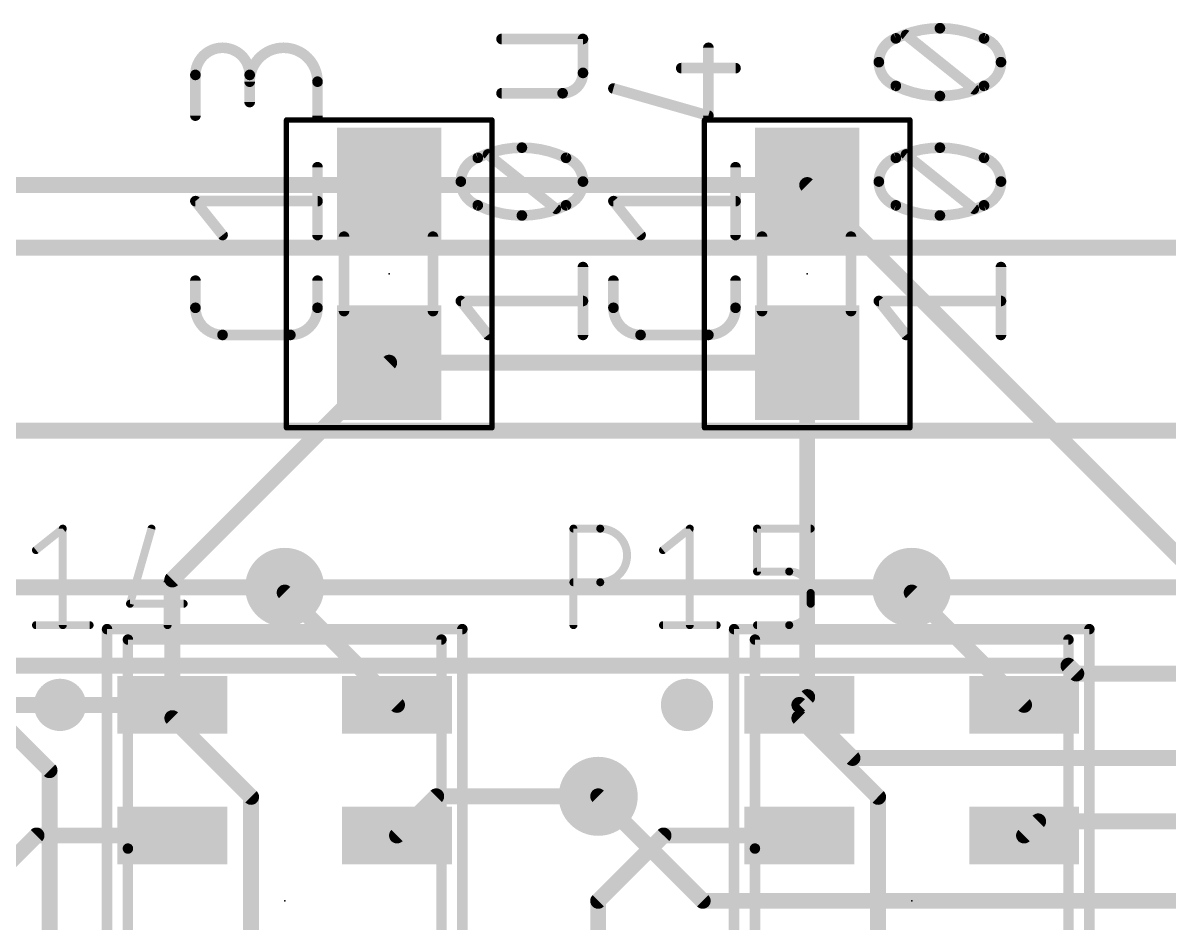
# Model space of a CAD drawing. Extents: x -6 to 135, y -6 to 36.
# Drawn here: x 106.5 to 117.46, y 15.79 to 24.4 of the extents above; entities that cross this region are included whole.
import ezdxf

# ---------------------------------------------------------------- set-up
doc = ezdxf.new("R2010")
doc.units = 0
for name, color, linetype in [('1', 12, 'CONTINUOUS'), ('16', 132, 'CONTINUOUS'), ('18', 110, 'CONTINUOUS'), ('21', 253, 'CONTINUOUS'), ('23', 53, 'CONTINUOUS'), ('25', 253, 'CONTINUOUS'), ('27', 253, 'CONTINUOUS'), ('39', 12, 'CONTINUOUS'), ('51', 253, 'CONTINUOUS')]:
    doc.layers.add(name, color=color, linetype=linetype)

# ---------------------------------------------------------------- blocks, each defined once
blk = doc.blocks.new('RECT')
blk.add_solid([(-0.5, -0.5), (0.5, -0.5), (-0.5, 0.5), (0.5, 0.5)])
blk = doc.blocks.new('ROUNDV')
at = {"const_width": 0.5}
blk.add_lwpolyline([(0, -0.25, 1), (0, 0.25, 1), (0, -0.25)], format="xyb", dxfattribs=at)

msp = doc.modelspace()

# ---------------------------------------------------------------- linework, layer by layer
at = {"layer": '1', "const_width": 0.1524}
for points in [[(110, 22.85), (90, 22.85)], [(110, 22.85), (114, 22.85)], [(118.4714, 18.3786), (114, 22.85)], [(110, 21.15), (107.925, 19.075)], [(110, 21.15), (114, 21.15)], [(114, 21.15), (114, 17.95)], [(107.925, 19.075), (107.925, 17.875)], [(109, 18.95), (109, 19)], [(110.075, 17.875), (109, 18.95)], [(115, 18.95), (115, 19)], [(116.075, 17.875), (115, 18.95)], [(114, 17.95), (113.925, 17.875)], [(107.925, 17.875), (105.1983, 17.875)], [(107.925, 17.875), (107.925, 17.7483)], [(113.925, 17.875), (113.925, 17.7483)], [(113.925, 17.875), (114.433, 17.367)], [(107.925, 17.7483), (108.6786, 16.9947)], [(113.925, 17.7483), (114.6786, 16.9947)], [(119.417, 17.367), (114.433, 17.367)], [(108.6786, 16.9947), (108.6786, 15.0053)], [(110.075, 16.625), (110.45, 17)], [(110.45, 17), (112, 17)], [(114.6786, 16.9947), (114.6786, 15.0053)], [(116.075, 16.625), (116.2102, 16.7602)], [(116.2102, 16.7602), (117.9021, 16.7602)], [(106, 16), (106.625, 16.625)], [(106.625, 16.625), (107.925, 16.625)], [(112, 16), (112.625, 16.625)], [(112.625, 16.625), (113.925, 16.625)], [(112, 13.15), (112, 16)]]:
    msp.add_lwpolyline(points, dxfattribs=at)
at = {"layer": '1', "const_width": 0.0762}
for points in [[(110, 22.8881, 1), (110, 22.8119)], [(110, 22.8119, 1), (110, 22.8881)], [(114.0269, 22.8769, 1), (113.9731, 22.8231)], [(114, 22.8119, 1), (114, 22.8881)], [(110, 21.1881, 1), (110, 21.1119)], [(110.0269, 21.1231, 1), (109.9731, 21.1769)], [(114.0381, 21.15, 1), (113.9619, 21.15)], [(114, 21.1119, 1), (114, 21.1881)], [(107.9631, 19.075, 1), (107.8869, 19.075)], [(107.8981, 19.1019, 1), (107.9519, 19.0481)], [(109.0381, 19, 1), (108.9619, 19)], [(108.9619, 18.95, 1), (109.0381, 18.95)], [(109.0269, 18.9769, 1), (108.9731, 18.9231)], [(115.0381, 19, 1), (114.9619, 19)], [(114.9619, 18.95, 1), (115.0381, 18.95)], [(115.0269, 18.9769, 1), (114.9731, 18.9231)], [(113.9619, 17.95, 1), (114.0381, 17.95)], [(114.0269, 17.9231, 1), (113.9731, 17.9769)], [(107.9631, 17.875, 1), (107.8869, 17.875)], [(107.8869, 17.875, 1), (107.9631, 17.875)], [(107.925, 17.8369, 1), (107.925, 17.9131)], [(110.0481, 17.8481, 1), (110.1019, 17.9019)], [(113.9631, 17.875, 1), (113.8869, 17.875)], [(113.9519, 17.9019, 1), (113.8981, 17.8481)], [(113.8981, 17.9019, 1), (113.9519, 17.8481)], [(116.0481, 17.8481, 1), (116.1019, 17.9019)], [(107.9519, 17.7752, 1), (107.8981, 17.7213)], [(107.8869, 17.7483, 1), (107.9631, 17.7483)], [(113.9519, 17.7752, 1), (113.8981, 17.7213)], [(113.8869, 17.7483, 1), (113.9631, 17.7483)], [(114.433, 17.4051, 1), (114.433, 17.3289)], [(114.4061, 17.3401, 1), (114.4599, 17.3939)], [(108.7167, 16.9947, 1), (108.6405, 16.9947)], [(108.6517, 16.9677, 1), (108.7055, 17.0216)], [(110.45, 17.0381, 1), (110.45, 16.9619)], [(110.4769, 16.9731, 1), (110.4231, 17.0269)], [(112, 16.9619, 1), (112, 17.0381)], [(114.7167, 16.9947, 1), (114.6405, 16.9947)], [(114.6517, 16.9677, 1), (114.7055, 17.0216)], [(116.2102, 16.7983, 1), (116.2102, 16.7221)], [(116.2371, 16.7333, 1), (116.1833, 16.7871)], [(106.625, 16.6631, 1), (106.625, 16.5869)], [(106.6519, 16.5981, 1), (106.5981, 16.6519)], [(107.925, 16.5869, 1), (107.925, 16.6631)], [(110.0481, 16.6519, 1), (110.1019, 16.5981)], [(112.625, 16.6631, 1), (112.625, 16.5869)], [(112.6519, 16.5981, 1), (112.5981, 16.6519)], [(113.925, 16.5869, 1), (113.925, 16.6631)], [(116.0481, 16.6519, 1), (116.1019, 16.5981)], [(112.0381, 16, 1), (111.9619, 16)], [(111.9731, 16.0269, 1), (112.0269, 15.9731)]]:
    msp.add_lwpolyline(points, format="xyb", dxfattribs=at)
at = {"layer": '16', "const_width": 0.1524}
for points in [[(121, 22.25), (15.5, 22.25)], [(121.6702, 20.5), (18.9746, 20.5)], [(103, 19), (109, 19)], [(109, 19), (115, 19)], [(115, 19), (121, 19)], [(27.702, 18.25), (116.5, 18.25)], [(116.5, 18.25), (116.575, 18.175)], [(116.575, 18.175), (118.225, 18.175)], [(106.75, 17.25), (106.25, 17.75)], [(106.75, 8.25), (106.75, 17.25)], [(113, 16), (112, 17)], [(119.9452, 16), (113, 16)]]:
    msp.add_lwpolyline(points, dxfattribs=at)
at = {"layer": '16', "const_width": 0.0762}
for points in [[(109, 19.0381, 1), (109, 18.9619)], [(109, 18.9619, 1), (109, 19.0381)], [(115, 19.0381, 1), (115, 18.9619)], [(115, 18.9619, 1), (115, 19.0381)], [(116.5269, 18.2769, 1), (116.4731, 18.2231)], [(116.5, 18.2119, 1), (116.5, 18.2881)], [(116.575, 18.2131, 1), (116.575, 18.1369)], [(116.5481, 18.1481, 1), (116.6019, 18.2019)], [(106.7881, 17.25, 1), (106.7119, 17.25)], [(106.7231, 17.2231, 1), (106.7769, 17.2769)], [(112.0269, 17.0269, 1), (111.9731, 16.9731)], [(113, 16.0381, 1), (113, 15.9619)], [(112.9731, 15.9731, 1), (113.0269, 16.0269)]]:
    msp.add_lwpolyline(points, format="xyb", dxfattribs=at)
at = {"layer": '21', "const_width": 0.25}
for points in [[(106.85, 17.75, 1), (106.85, 18, 1), (106.85, 17.75)], [(112.85, 17.75, 1), (112.85, 18, 1), (112.85, 17.75)]]:
    msp.add_lwpolyline(points, format="xyb", dxfattribs=at)
at = {"layer": '23'}
for p in [(110, 22), (114, 22), (109, 16), (115, 16)]:
    msp.add_point(p, dxfattribs=at)
at = {"layer": '25'}
for points, const_width in [([(108.6651, 23.9041, 1), (108.1458, 23.9041)], 0.1016), ([(109.3142, 23.8392, 1), (108.6651, 23.8392)], 0.1016), ([(113.08, 24.1637, 1), (113.0292, 24.1637)], 0.0508), ([(112.7949, 23.9944, 1), (112.7949, 23.9436)], 0.0508), ([(113.3142, 23.9436, 1), (113.3142, 23.9944)], 0.0508), ([(108.1712, 23.9041, 1), (108.1204, 23.9041)], 0.0508), ([(108.1204, 23.9041, 1), (108.1712, 23.9041)], 0.0508), ([(108.6905, 23.9041, 1), (108.6397, 23.9041)], 0.0508), ([(108.6397, 23.9041, 1), (108.6905, 23.9041)], 0.0508), ([(108.6397, 23.8392, 1), (108.6905, 23.8392)], 0.0508), ([(109.3396, 23.8392, 1), (109.2888, 23.8392)], 0.0508), ([(109.2888, 23.8392, 1), (109.3396, 23.8392)], 0.0508), ([(112.1528, 23.7987, 1), (112.1388, 23.7498)], 0.0508), ([(108.6397, 23.6444, 1), (108.6905, 23.6444)], 0.0508), ([(108.1204, 23.5146, 1), (108.1712, 23.5146)], 0.0508), ([(109.2888, 23.5146, 1), (109.3396, 23.5146)], 0.0508), ([(113.0292, 23.5146, 1), (113.08, 23.5146)], 0.0508), ([(113.0476, 23.4902, 1), (113.0615, 23.539)], 0.0508), ([(109.3396, 23.0207, 1), (109.2888, 23.0207)], 0.0508), ([(113.3396, 23.0207, 1), (113.2888, 23.0207)], 0.0508), ([(108.1458, 22.7216, 1), (108.1458, 22.6708)], 0.0508), ([(108.1656, 22.712, 1), (108.126, 22.6803)], 0.0508), ([(109.3142, 22.6708, 1), (109.3142, 22.7216)], 0.0508), ([(112.1458, 22.7216, 1), (112.1458, 22.6708)], 0.0508), ([(112.1656, 22.712, 1), (112.126, 22.6803)], 0.0508), ([(113.3142, 22.6708, 1), (113.3142, 22.7216)], 0.0508), ([(108.3856, 22.3558, 1), (108.4253, 22.3875)], 0.0508), ([(109.2888, 22.3716, 1), (109.3396, 22.3716)], 0.0508), ([(112.3856, 22.3558, 1), (112.4253, 22.3875)], 0.0508), ([(113.2888, 22.3716, 1), (113.3396, 22.3716)], 0.0508), ([(108.1712, 21.9351, 1), (108.1204, 21.9351)], 0.0508), ([(109.3396, 21.9351, 1), (109.2888, 21.9351)], 0.0508), ([(112.1712, 21.9351, 1), (112.1204, 21.9351)], 0.0508), ([(113.3396, 21.9351, 1), (113.2888, 21.9351)], 0.0508), ([(108.1458, 21.6754, 0.4142), (108.4054, 21.4158)], 0.1016), ([(108.1712, 21.6754, 1), (108.1204, 21.6754)], 0.0508), ([(109.0546, 21.4158, 0.4142), (109.3142, 21.6754)], 0.1016), ([(109.3396, 21.6754, 1), (109.2888, 21.6754)], 0.0508), ([(112.1458, 21.6754, 0.4142), (112.4054, 21.4158)], 0.1016), ([(112.1712, 21.6754, 1), (112.1204, 21.6754)], 0.0508), ([(113.0546, 21.4158, 0.4142), (113.3142, 21.6754)], 0.1016), ([(113.3396, 21.6754, 1), (113.2888, 21.6754)], 0.0508), ([(108.1204, 21.6754, 1), (108.1712, 21.6754)], 0.0508), ([(109.2888, 21.6754, 1), (109.3396, 21.6754)], 0.0508), ([(112.1204, 21.6754, 1), (112.1712, 21.6754)], 0.0508), ([(113.2888, 21.6754, 1), (113.3396, 21.6754)], 0.0508), ([(108.4054, 21.4412, 1), (108.4054, 21.3904)], 0.0508), ([(108.4054, 21.3904, 1), (108.4054, 21.4412)], 0.0508), ([(109.0546, 21.4412, 1), (109.0546, 21.3904)], 0.0508), ([(109.0546, 21.3904, 1), (109.0546, 21.4412)], 0.0508), ([(112.4054, 21.4412, 1), (112.4054, 21.3904)], 0.0508), ([(112.4054, 21.3904, 1), (112.4054, 21.4412)], 0.0508), ([(113.0546, 21.4412, 1), (113.0546, 21.3904)], 0.0508), ([(113.0546, 21.3904, 1), (113.0546, 21.4412)], 0.0508), ([(106.8957, 19.5619, 1), (106.8576, 19.5619)], 0.0381), ([(106.8886, 19.547, 1), (106.8648, 19.5768)], 0.0381), ([(107.7437, 19.5567, 1), (107.707, 19.5671)], 0.0381), ([(111.7631, 19.581, 1), (111.7631, 19.5429)], 0.0381), ([(111.7822, 19.5619, 1), (111.7441, 19.5619)], 0.0381), ([(112.0197, 19.0487, 1), (112.0197, 19.5619)], 0.0762), ([(112.0197, 19.581, 1), (112.0197, 19.5429)], 0.0381), ([(112.0197, 19.5429, 1), (112.0197, 19.581)], 0.0381), ([(112.8957, 19.5619, 1), (112.8576, 19.5619)], 0.0381), ([(112.8886, 19.547, 1), (112.8648, 19.5768)], 0.0381), ([(113.5391, 19.5619, 1), (113.501, 19.5619)], 0.0381), ([(113.5201, 19.581, 1), (113.5201, 19.5429)], 0.0381), ([(114.0333, 19.5429, 1), (114.0333, 19.581)], 0.0381), ([(106.6082, 19.3715, 1), (106.632, 19.3417)], 0.0381), ([(112.6082, 19.3715, 1), (112.632, 19.3417)], 0.0381), ([(107.8984, 19.0487, 1), (107.8603, 19.0487)], 0.0381), ([(111.7631, 19.0677, 1), (111.7631, 19.0296)], 0.0381), ([(112.0197, 19.0677, 1), (112.0197, 19.0296)], 0.0381), ([(112.0197, 19.0296, 1), (112.0197, 19.0677)], 0.0381), ([(113.5201, 19.1704, 1), (113.5201, 19.1323)], 0.0381), ([(113.501, 19.1513, 1), (113.5391, 19.1513)], 0.0381), ([(113.828, 19.1704, 1), (113.828, 19.1323)], 0.0381), ([(114.0333, 18.946, 0.4142), (113.828, 19.1513)], 0.0762), ([(113.828, 19.1323, 1), (113.828, 19.1704)], 0.0381), ([(114.0524, 18.946, 1), (114.0143, 18.946)], 0.0381), ([(107.5201, 18.8624, 1), (107.5201, 18.8243)], 0.0381), ([(107.5018, 18.8486, 1), (107.5384, 18.8382)], 0.0381), ([(108.0333, 18.8243, 1), (108.0333, 18.8624)], 0.0381), ([(113.828, 18.6381, 0.4142), (114.0333, 18.8434)], 0.0762), ([(114.0523, 18.8434, 1), (114.0143, 18.8434)], 0.0381), ([(114.0143, 18.946, 1), (114.0524, 18.946)], 0.0381), ([(114.0143, 18.8434, 1), (114.0524, 18.8434)], 0.0381), ([(106.6201, 18.6572, 1), (106.6201, 18.6191)], 0.0381), ([(106.8576, 18.6381, 1), (106.8957, 18.6381)], 0.0381), ([(107.1333, 18.6191, 1), (107.1333, 18.6572)], 0.0381), ([(107.8603, 18.6381, 1), (107.8984, 18.6381)], 0.0381), ([(111.7441, 18.6381, 1), (111.7822, 18.6381)], 0.0381), ([(112.6201, 18.6572, 1), (112.6201, 18.6191)], 0.0381), ([(112.8576, 18.6381, 1), (112.8957, 18.6381)], 0.0381), ([(113.1333, 18.6191, 1), (113.1333, 18.6572)], 0.0381), ([(113.5201, 18.6572, 1), (113.5201, 18.6191)], 0.0381), ([(113.828, 18.6572, 1), (113.828, 18.6191)], 0.0381), ([(113.828, 18.6191, 1), (113.828, 18.6572)], 0.0381)]:
    msp.add_lwpolyline(points, format="xyb", dxfattribs=dict(at, const_width=const_width))
for points, const_width in [([(113.0546, 23.5146), (113.0546, 24.1637)], 0.1016), ([(112.7949, 23.969), (113.3142, 23.969)], 0.1016), ([(108.1458, 23.5146), (108.1458, 23.9041)], 0.1016), ([(108.6651, 23.9041), (108.6651, 23.6444)], 0.1016), ([(109.3142, 23.5146), (109.3142, 23.8392)], 0.1016), ([(112.1458, 23.7743), (113.0546, 23.5146)], 0.1016), ([(109.3142, 22.3716), (109.3142, 23.0207)], 0.1016), ([(113.3142, 22.3716), (113.3142, 23.0207)], 0.1016), ([(108.4054, 22.3716), (108.1458, 22.6962)], 0.1016), ([(108.1458, 22.6962), (109.3142, 22.6962)], 0.1016), ([(112.4054, 22.3716), (112.1458, 22.6962)], 0.1016), ([(112.1458, 22.6962), (113.3142, 22.6962)], 0.1016), ([(108.1458, 21.6754), (108.1458, 21.9351)], 0.1016), ([(109.3142, 21.9351), (109.3142, 21.6754)], 0.1016), ([(112.1458, 21.6754), (112.1458, 21.9351)], 0.1016), ([(113.3142, 21.9351), (113.3142, 21.6754)], 0.1016), ([(109.0546, 21.4158), (108.4054, 21.4158)], 0.1016), ([(113.0546, 21.4158), (112.4054, 21.4158)], 0.1016), ([(106.6201, 19.3566), (106.8767, 19.5619)], 0.0762), ([(106.8767, 19.5619), (106.8767, 18.6381)], 0.0762), ([(107.7254, 19.5619), (107.5201, 18.8434)], 0.0762), ([(111.7631, 18.6381), (111.7631, 19.5619)], 0.0762), ([(111.7631, 19.5619), (112.0197, 19.5619)], 0.0762), ([(112.6201, 19.3566), (112.8767, 19.5619)], 0.0762), ([(112.8767, 19.5619), (112.8767, 18.6381)], 0.0762), ([(113.5201, 19.1513), (113.5201, 19.5619)], 0.0762), ([(113.5201, 19.5619), (114.0333, 19.5619)], 0.0762), ([(107.8793, 19.0487), (107.8793, 18.6381)], 0.0762), ([(112.0197, 19.0487), (111.7631, 19.0487)], 0.0762), ([(113.828, 19.1513), (113.5201, 19.1513)], 0.0762), ([(114.0333, 18.8434), (114.0333, 18.946)], 0.0762), ([(107.5201, 18.8434), (108.0333, 18.8434)], 0.0762), ([(106.6201, 18.6381), (107.1333, 18.6381)], 0.0762), ([(112.6201, 18.6381), (113.1333, 18.6381)], 0.0762), ([(113.5201, 18.6381), (113.828, 18.6381)], 0.0762)]:
    msp.add_lwpolyline(points, dxfattribs=dict(at, const_width=const_width))
at = {"layer": '27'}
for points, const_width in [([(115.27, 24.3509, 0.1139), (114.8481, 24.2535)], 0.1016), ([(115.6919, 24.2535, 0.1139), (115.27, 24.3509)], 0.1016), ([(115.27, 24.3763, 1), (115.27, 24.3255)], 0.0508), ([(115.27, 24.3255, 1), (115.27, 24.3763)], 0.0508), ([(111.0753, 24.2733, 1), (111.0753, 24.2225)], 0.0508), ([(111.8796, 24.2479, 1), (111.8288, 24.2479)], 0.0508), ([(111.8542, 24.2225, 1), (111.8542, 24.2733)], 0.0508), ([(114.8481, 24.2535, 0.3205), (114.6858, 24.0263)], 0.1016), ([(114.8369, 24.2764, 1), (114.8592, 24.2307)], 0.0508), ([(114.8563, 24.2295, 1), (114.8398, 24.2776)], 0.0508), ([(114.9613, 24.3058, 1), (114.9296, 24.2662)], 0.0508), ([(115.7002, 24.2776, 1), (115.6837, 24.2295)], 0.0508), ([(115.8542, 24.0263, 0.3205), (115.6919, 24.2535)], 0.1016), ([(115.6808, 24.2307, 1), (115.7031, 24.2764)], 0.0508), ([(114.6858, 24.0263, 0.3205), (114.8481, 23.7992)], 0.1016), ([(114.7112, 24.0263, 1), (114.6604, 24.0263)], 0.0508), ([(114.6604, 24.0263, 1), (114.7112, 24.0263)], 0.0508), ([(115.6919, 23.7992, 0.3205), (115.8542, 24.0263)], 0.1016), ([(115.8796, 24.0263, 1), (115.8288, 24.0263)], 0.0508), ([(115.8288, 24.0263, 1), (115.8796, 24.0263)], 0.0508), ([(111.6595, 23.7286, 0.4142), (111.8542, 23.9233)], 0.1016), ([(111.8796, 23.9233, 1), (111.8288, 23.9233)], 0.0508), ([(111.8288, 23.9233, 1), (111.8796, 23.9233)], 0.0508), ([(114.8592, 23.822, 1), (114.8369, 23.7763)], 0.0508), ([(114.8481, 23.7992, 0.1139), (115.27, 23.7018)], 0.1016), ([(114.8398, 23.7751, 1), (114.8563, 23.8232)], 0.0508), ([(115.27, 23.7018, 0.1139), (115.6919, 23.7992)], 0.1016), ([(115.5787, 23.7469, 1), (115.6104, 23.7865)], 0.0508), ([(115.6837, 23.8232, 1), (115.7002, 23.7751)], 0.0508), ([(115.7031, 23.7763, 1), (115.6808, 23.822)], 0.0508), ([(111.0753, 23.754, 1), (111.0753, 23.7032)], 0.0508), ([(111.6595, 23.754, 1), (111.6595, 23.7032)], 0.0508), ([(111.6595, 23.7032, 1), (111.6595, 23.754)], 0.0508), ([(115.27, 23.7272, 1), (115.27, 23.6764)], 0.0508), ([(115.27, 23.6764, 1), (115.27, 23.7272)], 0.0508), ([(111.27, 23.2079, 0.1139), (110.8481, 23.1105)], 0.1016), ([(111.6919, 23.1105, 0.1139), (111.27, 23.2079)], 0.1016), ([(111.27, 23.2333, 1), (111.27, 23.1825)], 0.0508), ([(111.27, 23.1825, 1), (111.27, 23.2333)], 0.0508), ([(115.27, 23.2079, 0.1139), (114.8481, 23.1105)], 0.1016), ([(115.6919, 23.1105, 0.1139), (115.27, 23.2079)], 0.1016), ([(115.27, 23.2333, 1), (115.27, 23.1825)], 0.0508), ([(115.27, 23.1825, 1), (115.27, 23.2333)], 0.0508), ([(110.8481, 23.1105, 0.3205), (110.6858, 22.8834)], 0.1016), ([(110.8369, 23.1334, 1), (110.8592, 23.0877)], 0.0508), ([(110.8563, 23.0865, 1), (110.8398, 23.1346)], 0.0508), ([(110.9613, 23.1628, 1), (110.9296, 23.1232)], 0.0508), ([(111.7002, 23.1346, 1), (111.6837, 23.0865)], 0.0508), ([(111.8542, 22.8834, 0.3205), (111.6919, 23.1105)], 0.1016), ([(111.6808, 23.0877, 1), (111.7031, 23.1334)], 0.0508), ([(114.8481, 23.1105, 0.3205), (114.6858, 22.8834)], 0.1016), ([(114.8369, 23.1334, 1), (114.8592, 23.0877)], 0.0508), ([(114.8563, 23.0865, 1), (114.8398, 23.1346)], 0.0508), ([(114.9613, 23.1628, 1), (114.9296, 23.1232)], 0.0508), ([(115.7002, 23.1346, 1), (115.6837, 23.0865)], 0.0508), ([(115.8542, 22.8834, 0.3205), (115.6919, 23.1105)], 0.1016), ([(115.6808, 23.0877, 1), (115.7031, 23.1334)], 0.0508), ([(110.6858, 22.8834, 0.3205), (110.8481, 22.6562)], 0.1016), ([(110.7112, 22.8833, 1), (110.6604, 22.8834)], 0.0508), ([(111.6919, 22.6562, 0.3205), (111.8542, 22.8834)], 0.1016), ([(111.8796, 22.8833, 1), (111.8288, 22.8834)], 0.0508), ([(114.6858, 22.8834, 0.3205), (114.8481, 22.6562)], 0.1016), ([(114.7112, 22.8833, 1), (114.6604, 22.8834)], 0.0508), ([(115.6919, 22.6562, 0.3205), (115.8542, 22.8834)], 0.1016), ([(115.8796, 22.8833, 1), (115.8288, 22.8834)], 0.0508), ([(110.6604, 22.8833, 1), (110.7112, 22.8834)], 0.0508), ([(111.8288, 22.8833, 1), (111.8796, 22.8834)], 0.0508), ([(114.6604, 22.8833, 1), (114.7112, 22.8834)], 0.0508), ([(115.8288, 22.8833, 1), (115.8796, 22.8834)], 0.0508), ([(110.8592, 22.679, 1), (110.8369, 22.6333)], 0.0508), ([(110.8481, 22.6562, 0.1139), (111.27, 22.5588)], 0.1016), ([(110.8398, 22.6321, 1), (110.8563, 22.6802)], 0.0508), ([(111.27, 22.5588, 0.1139), (111.6919, 22.6562)], 0.1016), ([(111.6837, 22.6802, 1), (111.7002, 22.6321)], 0.0508), ([(111.7031, 22.6333, 1), (111.6808, 22.679)], 0.0508), ([(114.8592, 22.679, 1), (114.8369, 22.6333)], 0.0508), ([(114.8481, 22.6562, 0.1139), (115.27, 22.5588)], 0.1016), ([(114.8398, 22.6321, 1), (114.8563, 22.6802)], 0.0508), ([(115.27, 22.5588, 0.1139), (115.6919, 22.6562)], 0.1016), ([(115.6837, 22.6802, 1), (115.7002, 22.6321)], 0.0508), ([(115.7031, 22.6333, 1), (115.6808, 22.679)], 0.0508), ([(111.27, 22.5842, 1), (111.27, 22.5334)], 0.0508), ([(111.27, 22.5334, 1), (111.27, 22.5842)], 0.0508), ([(111.5787, 22.6039, 1), (111.6104, 22.6435)], 0.0508), ([(115.27, 22.5842, 1), (115.27, 22.5334)], 0.0508), ([(115.27, 22.5334, 1), (115.27, 22.5842)], 0.0508), ([(115.5787, 22.6039, 1), (115.6104, 22.6435)], 0.0508), ([(111.8796, 22.0649, 1), (111.8288, 22.0649)], 0.0508), ([(115.8796, 22.0649, 1), (115.8288, 22.0649)], 0.0508), ([(110.6858, 21.7658, 1), (110.6858, 21.715)], 0.0508), ([(110.7056, 21.7562, 1), (110.666, 21.7245)], 0.0508), ([(111.8542, 21.715, 1), (111.8542, 21.7658)], 0.0508), ([(114.6858, 21.7658, 1), (114.6858, 21.715)], 0.0508), ([(114.7056, 21.7562, 1), (114.666, 21.7245)], 0.0508), ([(115.8542, 21.715, 1), (115.8542, 21.7658)], 0.0508), ([(110.9256, 21.3999, 1), (110.9653, 21.4317)], 0.0508), ([(111.8288, 21.4158, 1), (111.8796, 21.4158)], 0.0508), ([(114.9256, 21.3999, 1), (114.9653, 21.4317)], 0.0508), ([(115.8288, 21.4158, 1), (115.8796, 21.4158)], 0.0508)]:
    msp.add_lwpolyline(points, format="xyb", dxfattribs=dict(at, const_width=const_width))
at = {"layer": '27', "const_width": 0.1016}
for points in [[(111.8542, 24.2479), (111.0753, 24.2479)], [(111.8542, 23.9233), (111.8542, 24.2479)], [(115.5946, 23.7667), (114.9454, 24.286)], [(111.0753, 23.7286), (111.6595, 23.7286)], [(111.5946, 22.6237), (110.9454, 23.143)], [(115.5946, 22.6237), (114.9454, 23.143)], [(111.8542, 21.4158), (111.8542, 22.0649)], [(115.8542, 21.4158), (115.8542, 22.0649)], [(110.9454, 21.4158), (110.6858, 21.7404)], [(110.6858, 21.7404), (111.8542, 21.7404)], [(114.9454, 21.4158), (114.6858, 21.7404)], [(114.6858, 21.7404), (115.8542, 21.7404)]]:
    msp.add_lwpolyline(points, dxfattribs=at)
at = {"layer": '39'}
for points, const_width in [([(109.017, 20.527), (109.017, 23.473)], 0.0508), ([(109.017, 23.473), (110.983, 23.473)], 0.0508), ([(110.983, 23.473), (110.983, 20.527)], 0.0508), ([(113.017, 20.527), (113.017, 23.473)], 0.0508), ([(113.017, 23.473), (114.983, 23.473)], 0.0508), ([(114.983, 23.473), (114.983, 20.527)], 0.0508), ([(110.983, 20.527), (109.017, 20.527)], 0.0508), ([(114.983, 20.527), (113.017, 20.527)], 0.0508), ([(107.3, 13.4), (107.3, 18.6)], 0.1), ([(107.3, 18.6), (110.7, 18.6)], 0.1), ([(110.7, 18.6), (110.7, 13.4)], 0.1), ([(113.3, 13.4), (113.3, 18.6)], 0.1), ([(113.3, 18.6), (116.7, 18.6)], 0.1), ([(116.7, 18.6), (116.7, 13.4)], 0.1)]:
    msp.add_lwpolyline(points, dxfattribs=dict(at, const_width=const_width))
for points, const_width in [([(109.0297, 23.473, 1), (109.0043, 23.473)], 0.0254), ([(109.017, 23.4857, 1), (109.017, 23.4603)], 0.0254), ([(110.9957, 23.473, 1), (110.9703, 23.473)], 0.0254), ([(110.983, 23.4603, 1), (110.983, 23.4857)], 0.0254), ([(113.0297, 23.473, 1), (113.0043, 23.473)], 0.0254), ([(113.017, 23.4857, 1), (113.017, 23.4603)], 0.0254), ([(114.9957, 23.473, 1), (114.9703, 23.473)], 0.0254), ([(114.983, 23.4603, 1), (114.983, 23.4857)], 0.0254), ([(109.017, 20.5397, 1), (109.017, 20.5143)], 0.0254), ([(109.0043, 20.527, 1), (109.0297, 20.527)], 0.0254), ([(110.9703, 20.527, 1), (110.9957, 20.527)], 0.0254), ([(110.983, 20.5143, 1), (110.983, 20.5397)], 0.0254), ([(113.017, 20.5397, 1), (113.017, 20.5143)], 0.0254), ([(113.0043, 20.527, 1), (113.0297, 20.527)], 0.0254), ([(114.9703, 20.527, 1), (114.9957, 20.527)], 0.0254), ([(114.983, 20.5143, 1), (114.983, 20.5397)], 0.0254), ([(107.325, 18.6, 1), (107.275, 18.6)], 0.05), ([(107.3, 18.625, 1), (107.3, 18.575)], 0.05), ([(110.725, 18.6, 1), (110.675, 18.6)], 0.05), ([(110.7, 18.575, 1), (110.7, 18.625)], 0.05), ([(113.325, 18.6, 1), (113.275, 18.6)], 0.05), ([(113.3, 18.625, 1), (113.3, 18.575)], 0.05), ([(116.725, 18.6, 1), (116.675, 18.6)], 0.05), ([(116.7, 18.575, 1), (116.7, 18.625)], 0.05)]:
    msp.add_lwpolyline(points, format="xyb", dxfattribs=dict(at, const_width=const_width))
at = {"layer": '51'}
for points, const_width in [([(109.568, 21.644), (109.568, 22.356)], 0.1016), ([(110.419, 21.644), (110.419, 22.356)], 0.1016), ([(113.568, 21.644), (113.568, 22.356)], 0.1016), ([(114.419, 21.644), (114.419, 22.356)], 0.1016), ([(107.5, 16.5), (107.5, 18.5)], 0.1), ([(107.5, 18.5), (110.5, 18.5)], 0.1), ([(110.5, 13.5), (110.5, 18.5)], 0.1), ([(113.5, 16.5), (113.5, 18.5)], 0.1), ([(113.5, 18.5), (116.5, 18.5)], 0.1), ([(116.5, 13.5), (116.5, 18.5)], 0.1), ([(107.5, 13.5), (107.5, 16.5)], 0.1), ([(113.5, 13.5), (113.5, 16.5)], 0.1)]:
    msp.add_lwpolyline(points, dxfattribs=dict(at, const_width=const_width))
for points, const_width in [([(109.5934, 22.356, 1), (109.5426, 22.356)], 0.0508), ([(110.4444, 22.356, 1), (110.3936, 22.356)], 0.0508), ([(113.5934, 22.356, 1), (113.5426, 22.356)], 0.0508), ([(114.4444, 22.356, 1), (114.3936, 22.356)], 0.0508), ([(109.5426, 21.644, 1), (109.5934, 21.644)], 0.0508), ([(110.3936, 21.644, 1), (110.4444, 21.644)], 0.0508), ([(113.5426, 21.644, 1), (113.5934, 21.644)], 0.0508), ([(114.3936, 21.644, 1), (114.4444, 21.644)], 0.0508), ([(107.525, 18.5, 1), (107.475, 18.5)], 0.05), ([(107.5, 18.525, 1), (107.5, 18.475)], 0.05), ([(110.525, 18.5, 1), (110.475, 18.5)], 0.05), ([(110.5, 18.475, 1), (110.5, 18.525)], 0.05), ([(113.525, 18.5, 1), (113.475, 18.5)], 0.05), ([(113.5, 18.525, 1), (113.5, 18.475)], 0.05), ([(116.525, 18.5, 1), (116.475, 18.5)], 0.05), ([(116.5, 18.475, 1), (116.5, 18.525)], 0.05), ([(107.525, 16.5, 1), (107.475, 16.5)], 0.05), ([(107.475, 16.5, 1), (107.525, 16.5)], 0.05), ([(113.525, 16.5, 1), (113.475, 16.5)], 0.05), ([(113.475, 16.5, 1), (113.525, 16.5)], 0.05)]:
    msp.add_lwpolyline(points, format="xyb", dxfattribs=dict(at, const_width=const_width))

# ---------------------------------------------------------------- block references
at = {"layer": '1', "xscale": 1.1, "rotation": 90}
for p in [(110, 22.85), (114, 22.85), (110, 21.15), (114, 21.15)]:
    msp.add_blockref('RECT', p, dxfattribs=at)
at = {"layer": '1', "xscale": 0.55, "yscale": 1.05, "rotation": 270}
for p in [(107.925, 17.875), (110.075, 17.875), (113.925, 17.875), (116.075, 17.875), (107.925, 16.625), (110.075, 16.625), (113.925, 16.625), (116.075, 16.625)]:
    msp.add_blockref('RECT', p, dxfattribs=at)
at = {"layer": '18', "xscale": 0.7564, "yscale": 0.7564}
for p in [(109, 19), (109, 19), (115, 19), (115, 19), (112, 17), (112, 17)]:
    msp.add_blockref('ROUNDV', p, dxfattribs=at)
at = {"layer": '51', "xscale": 0.5001, "yscale": 0.95, "rotation": 90}
for p in [(109.9949, 22.5802), (113.9949, 22.5802), (109.9949, 21.4119), (113.9949, 21.4119)]:
    msp.add_blockref('RECT', p, dxfattribs=at)

doc.saveas('drawing.dxf')
